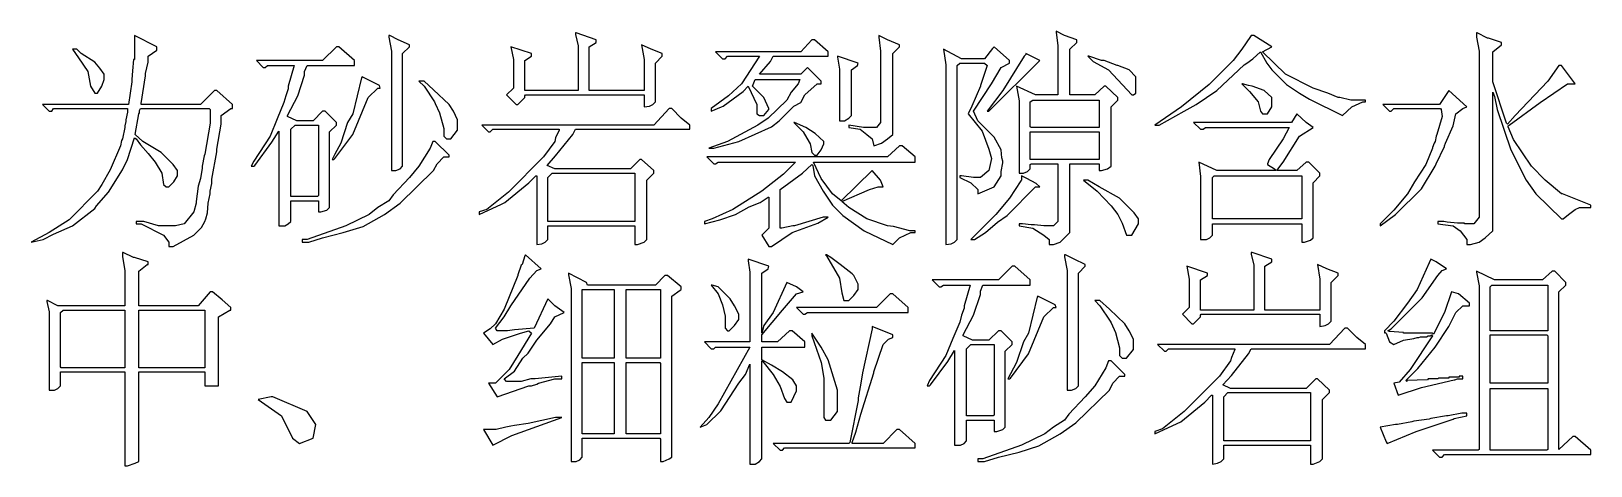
# Model space of a CAD drawing. Extents: x 94 to 452, y -72 to 1042.
# Drawn here: x 400.56 to 425.46, y 486.03 to 492.97 of the extents above; entities that cross this region are included whole.
import ezdxf

# ---------------------------------------------------------------- set-up
doc = ezdxf.new("R2010")
doc.units = 0
doc.header["$MEASUREMENT"] = 0
doc.layers.add('TREE_LAYER', color=7, linetype='Continuous')

msp = doc.modelspace()

# ---------------------------------------------------------------- linework, layer by layer
at = {"layer": 'TREE_LAYER', "elevation": 1017}
for points in [[(416.918892, 492.96513), (416.918892, 492.96513), (416.918892, 492.951404), (416.946343, 492.731796), (416.946343, 491.949444), (416.946343, 491.949444), (416.58948, 491.949444), (416.28752, 492.086698), (416.328696, 491.853365), (416.328696, 490.700424), (416.397323, 490.700424), (416.465951, 490.727875), (416.507127, 490.769051), (416.507127, 490.837679), (416.520853, 490.851404), (416.946343, 490.851404), (416.946343, 490.837679), (416.946343, 489.931796), (416.877716, 489.863169), (416.726735, 489.863169), (416.726735, 489.863169), (416.575755, 489.876895), (416.520853, 489.876895), (416.383598, 489.89062), (416.369872, 489.89062), (416.328696, 489.89062), (416.328696, 489.863169), (416.548304, 489.821993), (416.726735, 489.712189), (416.809088, 489.643561), (416.809088, 489.561208), (416.877716, 489.561208), (416.98752, 489.602385), (417.1385, 489.753365), (417.1385, 490.837679), (417.1385, 490.851404), (417.605167, 490.851404), (417.605167, 490.837679), (417.605167, 490.7416), (417.646343, 490.7416), (417.742421, 490.769051), (417.797323, 490.810228), (417.797323, 491.757287), (417.907127, 491.867091), (417.907127, 491.908267), (417.714971, 492.086698), (417.68752, 492.086698), (417.536539, 491.949444), (417.1385, 491.949444), (417.1385, 491.949444), (417.1385, 492.676895), (417.248304, 492.786698), (417.248304, 492.827875), (417.056147, 492.896502), (416.918892, 492.96513), (416.918892, 492.96513)], [(402.206547, 492.896502), (402.206547, 492.896502), (402.206547, 492.512189), (402.192821, 492.512189), (402.179096, 492.333757), (402.16537, 492.196502), (402.16537, 492.155326), (402.110468, 491.798463), (400.737919, 491.798463), (400.847723, 491.688659), (400.8889, 491.688659), (400.916351, 491.729836), (402.096743, 491.729836), (402.096743, 491.71611), (402.096743, 491.71611), (402.096743, 491.674934), (402.069292, 491.551404), (402.069292, 491.523953), (402.055566, 491.455326), (402.055566, 491.427875), (402.01439, 491.249444), (402.000664, 491.221993), (401.986939, 491.13964), (401.822233, 490.755326), (401.684978, 490.521993), (401.616351, 490.412189), (401.163409, 489.959247), (400.847723, 489.753365), (400.559488, 489.602385), (400.751645, 489.643561), (400.916351, 489.725914), (401.218311, 489.863169), (401.575174, 490.137679), (401.602625, 490.178855), (401.794782, 490.398463), (402.01439, 490.755326), (402.096743, 490.920032), (402.206547, 491.263169), (402.233998, 491.249444), (402.302625, 491.153365), (402.426155, 491.01611), (402.535959, 490.878855), (402.645762, 490.700424), (402.673213, 490.521993), (402.71439, 490.480816), (402.755566, 490.480816), (402.837919, 490.563169), (402.892821, 490.659247), (402.892821, 490.7416), (402.824194, 490.837679), (402.632037, 491.029836), (402.343802, 491.208267), (402.220272, 491.318071), (402.275174, 491.647483), (402.2889, 491.661208), (402.2889, 491.702385), (402.302625, 491.729836), (403.400664, 491.729836), (403.41439, 491.71611), (403.41439, 491.496502), (403.332037, 491.002385), (403.318311, 490.974934), (403.29086, 490.810228), (403.29086, 490.782777), (403.263409, 490.618071), (403.222233, 490.494542), (403.208508, 490.371012), (403.194782, 490.247483), (403.194782, 490.220032), (403.153606, 490.082777), (403.002625, 489.89062), (402.86537, 489.863169), (402.837919, 489.863169), (402.59086, 489.863169), (402.357527, 489.931796), (402.233998, 489.931796), (402.233998, 489.89062), (402.316351, 489.89062), (402.673213, 489.712189), (402.755566, 489.602385), (402.755566, 489.533757), (402.824194, 489.533757), (403.153606, 489.712189), (403.277135, 489.835718), (403.332037, 489.931796), (403.345762, 489.972973), (403.373213, 490.069051), (403.386939, 490.220032), (403.41439, 490.371012), (403.41439, 490.412189), (403.441841, 490.535718), (403.441841, 490.604346), (403.524194, 491.043561), (403.524194, 491.084738), (403.592821, 491.482777), (403.592821, 491.620032), (403.743802, 491.729836), (403.771253, 491.729836), (403.771253, 491.798463), (403.524194, 492.018071), (403.483017, 492.018071), (403.263409, 491.798463), (402.316351, 491.798463), (402.316351, 491.812189), (402.384978, 492.251404), (402.384978, 492.292581), (402.426155, 492.471012), (402.426155, 492.567091), (402.563409, 492.663169), (402.563409, 492.676895), (402.563409, 492.718071), (402.206547, 492.896502), (402.206547, 492.896502)], [(405.472868, 492.718071), (405.431692, 492.718071), (405.212084, 492.498463), (404.155221, 492.498463), (404.265025, 492.388659), (404.292476, 492.388659), (404.333653, 492.41611), (404.759143, 492.41611), (404.759143, 492.41611), (404.663064, 492.086698), (404.663064, 492.045522), (404.621888, 491.935718), (404.594437, 491.825914), (404.484633, 491.56513), (404.374829, 491.29062), (404.114045, 490.892581), (404.072868, 490.810228), (404.072868, 490.810228), (404.114045, 490.810228), (404.12777, 490.823953), (404.40228, 491.194542), (404.512084, 491.372973), (404.512084, 491.372973), (404.512084, 489.863169), (404.608162, 489.863169), (404.663064, 489.89062), (404.704241, 489.931796), (404.704241, 490.261208), (404.704241, 490.261208), (405.129731, 490.261208), (405.143457, 490.261208), (405.143457, 490.082777), (405.184633, 490.082777), (405.280712, 490.110228), (405.321888, 490.151404), (405.321888, 491.359247), (405.431692, 491.469051), (405.431692, 491.510228), (405.253261, 491.688659), (405.212084, 491.688659), (405.061104, 491.537679), (404.800319, 491.537679), (404.649339, 491.606306), (404.649339, 491.620032), (404.814045, 491.935718), (404.923849, 492.26513), (404.923849, 492.320032), (404.965025, 492.41611), (405.719927, 492.41611), (405.719927, 492.498463), (405.472868, 492.718071), (405.472868, 492.718071)], [(406.282672, 492.896502), (406.268947, 492.896502), (406.268947, 492.869051), (406.310123, 492.649444), (406.310123, 490.7416), (406.378751, 490.7416), (406.447378, 490.769051), (406.488555, 490.810228), (406.488555, 492.608267), (406.598359, 492.718071), (406.598359, 492.745522), (406.419927, 492.827875), (406.282672, 492.896502), (406.282672, 492.896502)], [(409.260759, 492.937679), (409.247033, 492.937679), (409.247033, 492.910228), (409.28821, 492.731796), (409.28821, 492.018071), (409.274484, 492.018071), (408.450955, 492.018071), (408.437229, 492.018071), (408.437229, 492.498463), (408.547033, 492.567091), (408.547033, 492.567091), (408.547033, 492.608267), (408.217621, 492.718071), (408.258798, 492.512189), (408.258798, 492.059247), (408.148994, 491.949444), (408.299974, 491.798463), (408.327425, 491.798463), (408.437229, 491.908267), (408.437229, 491.935718), (408.450955, 491.949444), (410.345072, 491.949444), (410.345072, 491.935718), (410.345072, 491.757287), (410.427425, 491.771012), (410.482327, 491.798463), (410.523504, 491.83964), (410.523504, 492.457287), (410.633308, 492.567091), (410.633308, 492.608267), (410.454876, 492.676895), (410.303896, 492.745522), (410.345072, 492.512189), (410.345072, 492.018071), (410.345072, 492.018071), (409.466641, 492.018071), (409.466641, 492.018071), (409.466641, 492.718071), (409.576445, 492.786698), (409.576445, 492.786698), (409.576445, 492.827875), (409.260759, 492.937679), (409.260759, 492.937679)], [(413.062374, 492.827875), (413.021198, 492.827875), (412.842767, 492.635718), (411.483943, 492.635718), (411.593747, 492.525914), (411.634923, 492.525914), (411.6761, 492.567091), (412.170218, 492.567091), (412.183943, 492.567091), (411.895708, 492.127875), (411.689825, 491.935718), (411.415316, 491.729836), (411.415316, 491.688659), (411.580021, 491.757287), (411.607472, 491.771012), (411.923159, 492.004346), (412.005512, 492.086698), (412.142767, 491.798463), (412.142767, 491.647483), (412.183943, 491.620032), (412.25257, 491.620032), (412.334923, 491.71611), (412.334923, 491.729836), (412.25257, 491.908267), (412.074139, 492.086698), (412.115316, 492.196502), (412.115316, 492.196502), (412.815316, 492.196502), (412.829041, 492.196502), (412.80159, 492.127875), (412.691786, 491.99062), (412.623159, 491.867091), (412.321198, 491.578855), (412.156492, 491.469051), (411.6761, 491.208267), (411.374139, 491.098463), (411.456492, 491.098463), (411.854531, 491.208267), (412.3761, 491.4416), (412.499629, 491.537679), (412.732963, 491.771012), (412.842767, 491.825914), (412.911394, 491.949444), (413.103551, 492.127875), (413.172178, 492.127875), (413.172178, 492.169051), (412.95257, 492.388659), (412.842767, 492.278855), (412.183943, 492.278855), (412.183943, 492.278855), (412.362374, 492.484738), (412.403551, 492.567091), (413.281982, 492.567091), (413.281982, 492.635718), (413.062374, 492.827875), (413.062374, 492.827875)], [(414.091786, 492.896502), (414.091786, 492.896502), (414.091786, 492.869051), (414.119237, 492.649444), (414.119237, 491.510228), (414.05061, 491.427875), (413.844727, 491.427875), (413.611394, 491.469051), (413.611394, 491.427875), (413.789825, 491.400424), (413.899629, 491.318071), (413.981982, 491.249444), (414.009433, 491.13964), (414.132963, 491.180816), (414.229041, 491.249444), (414.311394, 491.318071), (414.311394, 492.608267), (414.421198, 492.718071), (414.421198, 492.745522), (414.229041, 492.827875), (414.091786, 492.896502), (414.091786, 492.896502)], [(415.930657, 492.718071), (415.903206, 492.69062), (415.779676, 492.525914), (415.409088, 492.525914), (415.120853, 492.676895), (415.162029, 492.429836), (415.162029, 489.561208), (415.244382, 489.574934), (415.299284, 489.602385), (415.340461, 489.643561), (415.340461, 492.41611), (415.381637, 492.457287), (415.779676, 492.457287), (415.820853, 492.41611), (415.711049, 492.100424), (415.711049, 492.086698), (415.573794, 491.771012), (415.518892, 491.647483), (415.7385, 491.372973), (415.848304, 491.084738), (415.88948, 490.933757), (415.848304, 490.7416), (415.711049, 490.631796), (415.669872, 490.631796), (415.669872, 490.631796), (415.601245, 490.631796), (415.409088, 490.659247), (415.381637, 490.659247), (415.381637, 490.631796), (415.560069, 490.549444), (415.669872, 490.43964), (415.669872, 490.371012), (415.669872, 490.371012), (415.930657, 490.480816), (416.040461, 490.659247), (416.040461, 490.727875), (416.067912, 490.86513), (416.067912, 490.892581), (416.054186, 490.947483), (416.040461, 491.071012), (415.930657, 491.276895), (415.669872, 491.537679), (415.601245, 491.688659), (415.88948, 492.127875), (416.040461, 492.388659), (416.177716, 492.457287), (416.177716, 492.498463), (415.930657, 492.718071), (415.930657, 492.718071)], [(420.07541, 492.896502), (420.034233, 492.896502), (420.020508, 492.882777), (419.883253, 492.676895), (419.745998, 492.498463), (419.361684, 492.114149), (418.922469, 491.757287), (418.496978, 491.469051), (418.565606, 491.469051), (418.963645, 491.688659), (419.155802, 491.798463), (419.485214, 492.018071), (419.924429, 492.429836), (419.965606, 492.457287), (420.061684, 492.525914), (420.185214, 492.635718), (420.281292, 492.457287), (420.363645, 492.347483), (420.596978, 492.114149), (420.802861, 491.976895), (420.967567, 491.880816), (421.489135, 491.620032), (421.640116, 491.757287), (421.818547, 491.83964), (421.859723, 491.83964), (421.859723, 491.867091), (421.62639, 491.867091), (421.447959, 491.908267), (421.420508, 491.908267), (421.255802, 491.976895), (421.022469, 492.059247), (420.583253, 492.278855), (420.212665, 492.635718), (420.363645, 492.718071), (420.07541, 492.896502), (420.07541, 492.896502)], [(423.643692, 492.937679), (423.629967, 492.937679), (423.629967, 492.869051), (423.671143, 492.649444), (423.671143, 490.000424), (423.58879, 489.89062), (423.43781, 489.89062), (423.43781, 489.904346), (423.328006, 489.904346), (423.328006, 489.904346), (423.1633, 489.918071), (423.108398, 489.931796), (423.01232, 489.931796), (423.01232, 489.89062), (423.259378, 489.863169), (423.369182, 489.780816), (423.478986, 489.643561), (423.478986, 489.643561), (423.478986, 489.561208), (423.533888, 489.561208), (423.671143, 489.602385), (423.767222, 489.671012), (423.890751, 489.780816), (423.890751, 491.99062), (423.890751, 491.99062), (423.918202, 491.921993), (423.959378, 491.71611), (424.178986, 491.071012), (424.426045, 490.59062), (424.577026, 490.371012), (424.98879, 489.972973), (425.016241, 489.972973), (425.098594, 490.0416), (425.208398, 490.123953), (425.277026, 490.151404), (425.455457, 490.151404), (425.455457, 490.192581), (425.455457, 490.192581), (425.002516, 490.371012), (424.98879, 490.371012), (424.728006, 490.59062), (424.508398, 490.810228), (424.220163, 491.235718), (424.13781, 491.4416), (424.13781, 491.455326), (424.151535, 491.469051), (424.645653, 491.825914), (425.084869, 492.127875), (425.098594, 492.127875), (425.208398, 492.127875), (425.194673, 492.1416), (424.98879, 492.41611), (424.98879, 492.41611), (424.947614, 492.41611), (424.769182, 492.169051), (424.247614, 491.620032), (424.124084, 491.482777), (424.110359, 491.496502), (423.890751, 492.155326), (423.890751, 492.635718), (424.028006, 492.745522), (424.028006, 492.745522), (424.028006, 492.786698), (423.822124, 492.855326), (423.808398, 492.855326), (423.643692, 492.937679), (423.643692, 492.937679)], [(401.286939, 492.676895), (401.218311, 492.676895), (401.31439, 492.53964), (401.46537, 492.320032), (401.506547, 492.086698), (401.575174, 491.976895), (401.616351, 491.976895), (401.684978, 492.086698), (401.726155, 492.196502), (401.726155, 492.278855), (401.657527, 492.374934), (401.575174, 492.471012), (401.355566, 492.608267), (401.286939, 492.676895), (401.286939, 492.676895)], [(413.432963, 492.567091), (413.432963, 492.567091), (413.432963, 492.553365), (413.460414, 492.361208), (413.460414, 491.537679), (413.542767, 491.537679), (413.611394, 491.578855), (413.65257, 491.620032), (413.65257, 492.347483), (413.748649, 492.41611), (413.762374, 492.457287), (413.432963, 492.567091), (413.432963, 492.567091)], [(416.4385, 492.608267), (416.4385, 492.594542), (416.411049, 492.567091), (416.067912, 492.018071), (415.820853, 491.688659), (415.848304, 491.688659), (416.658108, 492.498463), (416.4385, 492.608267), (416.4385, 492.608267)], [(417.440461, 492.567091), (417.426735, 492.567091), (417.509088, 492.484738), (417.756147, 492.347483), (418.126735, 491.949444), (418.154186, 491.949444), (418.195363, 491.976895), (418.195363, 492.237679), (418.085559, 492.347483), (417.907127, 492.41611), (417.893402, 492.41611), (417.68752, 492.498463), (417.646343, 492.498463), (417.440461, 492.567091), (417.440461, 492.567091)], [(405.843457, 492.237679), (405.829731, 492.223953), (405.692476, 491.647483), (405.610123, 491.510228), (405.500319, 491.180816), (405.404241, 491.002385), (405.363064, 490.920032), (405.390515, 490.920032), (405.404241, 490.933757), (405.692476, 491.318071), (405.939535, 491.908267), (406.090515, 492.059247), (406.131692, 492.059247), (406.117966, 492.100424), (405.843457, 492.237679), (405.843457, 492.237679)], [(406.831692, 492.169051), (406.749339, 492.169051), (406.831692, 492.086698), (406.996398, 491.83964), (407.010123, 491.812189), (407.078751, 491.661208), (407.147378, 491.414149), (407.147378, 491.29062), (407.188555, 491.249444), (407.257182, 491.249444), (407.366986, 491.386698), (407.366986, 491.551404), (407.298359, 491.688659), (407.229731, 491.798463), (406.982672, 492.031796), (406.831692, 492.169051), (406.831692, 492.169051)], [(419.896978, 492.127875), (419.883253, 492.127875), (420.006782, 492.004346), (420.144037, 491.83964), (420.185214, 491.688659), (420.212665, 491.647483), (420.295018, 491.647483), (420.363645, 491.757287), (420.363645, 491.908267), (420.240116, 492.018071), (420.047959, 492.086698), (419.993057, 492.100424), (419.896978, 492.127875), (419.896978, 492.127875)], [(423.190751, 492.018071), (423.177026, 492.004346), (423.039771, 491.798463), (422.133888, 491.798463), (422.243692, 491.688659), (422.271143, 491.688659), (422.31232, 491.729836), (423.053496, 491.729836), (423.067222, 491.71611), (423.080947, 491.606306), (422.998594, 491.318071), (422.984869, 491.29062), (422.971143, 491.208267), (422.957418, 491.180816), (422.929967, 491.112189), (422.929967, 491.098463), (422.820163, 490.837679), (422.641731, 490.563169), (422.531927, 490.371012), (422.31232, 490.110228), (422.092712, 489.89062), (422.092712, 489.863169), (422.339771, 490.0416), (422.751535, 490.453365), (422.971143, 490.810228), (422.984869, 490.851404), (423.122124, 491.125914), (423.122124, 491.13964), (423.135849, 491.180816), (423.259378, 491.455326), (423.300555, 491.647483), (423.410359, 491.729836), (423.478986, 491.757287), (423.190751, 492.018071), (423.190751, 492.018071)], [(410.784288, 491.729836), (410.743112, 491.729836), (410.496053, 491.469051), (407.750955, 491.469051), (407.860759, 491.359247), (407.88821, 491.359247), (407.929386, 491.400424), (408.986249, 491.400424), (408.986249, 491.386698), (408.931347, 491.263169), (408.917621, 491.208267), (408.73919, 490.961208), (408.176445, 490.398463), (407.833308, 490.123953), (407.709778, 490.082777), (407.709778, 490.0416), (408.066641, 490.206306), (408.121543, 490.233757), (408.505857, 490.549444), (408.615661, 490.659247), (408.629386, 490.659247), (408.629386, 489.561208), (408.711739, 489.574934), (408.766641, 489.602385), (408.807817, 489.643561), (408.807817, 489.849444), (408.807817, 489.863169), (410.194092, 489.863169), (410.194092, 489.849444), (410.194092, 489.561208), (410.235268, 489.561208), (410.345072, 489.602385), (410.386249, 489.643561), (410.386249, 490.59062), (410.496053, 490.700424), (410.496053, 490.7416), (410.303896, 490.920032), (410.276445, 490.920032), (410.125465, 490.769051), (408.917621, 490.769051), (408.794092, 490.823953), (408.931347, 490.974934), (409.205857, 491.318071), (409.247033, 491.400424), (411.072523, 491.400424), (411.072523, 491.469051), (410.935268, 491.578855), (410.784288, 491.729836), (410.784288, 491.729836)], [(416.548304, 491.867091), (416.548304, 491.867091), (417.605167, 491.867091), (417.605167, 491.867091), (417.605167, 491.4416), (417.605167, 491.427875), (416.520853, 491.427875), (416.507127, 491.4416), (416.507127, 491.83964), (416.548304, 491.867091), (416.548304, 491.867091)], [(404.772868, 491.469051), (404.772868, 491.469051), (405.129731, 491.469051), (405.143457, 491.469051), (405.143457, 490.343561), (405.129731, 490.329836), (404.704241, 490.329836), (404.704241, 490.343561), (404.704241, 491.400424), (404.772868, 491.469051), (404.772868, 491.469051)], [(412.746688, 491.510228), (412.732963, 491.510228), (412.883943, 491.359247), (412.980021, 491.194542), (412.993747, 491.167091), (413.021198, 491.029836), (413.062374, 490.988659), (413.103551, 490.988659), (413.172178, 491.071012), (413.213355, 491.167091), (413.213355, 491.208267), (413.0761, 491.331796), (412.925119, 491.427875), (412.746688, 491.510228), (412.746688, 491.510228)], [(420.761684, 491.647483), (420.679331, 491.510228), (419.114625, 491.510228), (419.224429, 491.400424), (419.265606, 491.400424), (419.306782, 491.427875), (420.638155, 491.427875), (420.638155, 491.427875), (420.542076, 491.249444), (420.322469, 490.920032), (420.295018, 490.851404), (420.295018, 490.837679), (420.404822, 490.769051), (420.432273, 490.7416), (420.432273, 490.7416), (419.485214, 490.7416), (419.196978, 490.878855), (419.224429, 490.645522), (419.224429, 489.643561), (419.320508, 489.643561), (419.37541, 489.671012), (419.416586, 489.712189), (419.416586, 489.89062), (419.416586, 489.89062), (420.830312, 489.89062), (420.844037, 489.89062), (420.844037, 489.602385), (420.885214, 489.602385), (420.981292, 489.629836), (421.022469, 489.671012), (421.022469, 490.549444), (421.132273, 490.659247), (421.132273, 490.700424), (420.953841, 490.878855), (420.912665, 490.878855), (420.761684, 490.7416), (420.445998, 490.7416), (420.445998, 490.7416), (420.542076, 490.878855), (420.802861, 491.29062), (421.022469, 491.427875), (420.912665, 491.510228), (420.761684, 491.647483), (420.761684, 491.647483)], [(407.010123, 491.208267), (406.968947, 491.208267), (406.92777, 491.098463), (406.749339, 490.810228), (406.598359, 490.631796), (406.337574, 490.357287), (406.268947, 490.261208), (406.090515, 490.151404), (405.953261, 490.0416), (405.582672, 489.863169), (404.965025, 489.643561), (404.882672, 489.643561), (404.882672, 489.602385), (404.992476, 489.602385), (405.212084, 489.671012), (405.541496, 489.753365), (405.857182, 489.849444), (406.200319, 490.0416), (406.447378, 490.220032), (406.982672, 490.7416), (407.037574, 490.851404), (407.147378, 490.961208), (407.229731, 490.961208), (407.229731, 490.988659), (407.010123, 491.208267), (407.010123, 491.208267)], [(416.507127, 491.359247), (416.520853, 491.359247), (417.605167, 491.359247), (417.605167, 491.359247), (417.605167, 490.920032), (417.605167, 490.920032), (416.520853, 490.920032), (416.507127, 490.920032), (416.507127, 491.359247), (416.507127, 491.359247)], [(414.462374, 491.13964), (414.421198, 491.13964), (414.229041, 490.961208), (411.346688, 490.961208), (411.456492, 490.851404), (411.483943, 490.851404), (411.525119, 490.878855), (412.760414, 490.878855), (412.760414, 490.878855), (412.568257, 490.686698), (412.225119, 490.412189), (411.758453, 490.123953), (411.429041, 489.972973), (411.305512, 489.931796), (411.305512, 489.89062), (411.55257, 489.959247), (411.799629, 490.0416), (412.019237, 490.16513), (412.197668, 490.233757), (412.321198, 490.31611), (412.334923, 490.31611), (412.334923, 489.821993), (412.225119, 489.712189), (412.334923, 489.533757), (412.3761, 489.533757), (412.705512, 489.753365), (413.117276, 489.904346), (413.281982, 490.000424), (413.199629, 490.000424), (412.746688, 489.863169), (412.719237, 489.863169), (412.540806, 489.821993), (412.513355, 489.821993), (412.513355, 490.43964), (412.870218, 490.700424), (413.021198, 490.837679), (413.034923, 490.823953), (413.062374, 490.659247), (413.199629, 490.412189), (413.35061, 490.192581), (413.515316, 490.027875), (413.858453, 489.780816), (414.311394, 489.561208), (414.421198, 489.671012), (414.599629, 489.753365), (414.668257, 489.753365), (414.668257, 489.780816), (414.585904, 489.780816), (414.325119, 489.849444), (414.229041, 489.863169), (413.899629, 489.972973), (413.611394, 490.151404), (413.50159, 490.247483), (413.940806, 490.43964), (414.078061, 490.480816), (414.160414, 490.480816), (414.119237, 490.59062), (413.981982, 490.7416), (413.487865, 490.261208), (413.35061, 490.371012), (413.172178, 490.618071), (413.048649, 490.878855), (413.048649, 490.878855), (414.668257, 490.878855), (414.668257, 490.961208), (414.462374, 491.13964), (414.462374, 491.13964)], [(408.876445, 490.700424), (408.876445, 490.700424), (410.194092, 490.700424), (410.194092, 490.700424), (410.194092, 489.931796), (410.194092, 489.931796), (408.807817, 489.931796), (408.807817, 489.931796), (408.807817, 490.631796), (408.876445, 490.700424), (408.876445, 490.700424)], [(416.369872, 490.659247), (416.369872, 490.659247), (416.369872, 490.59062), (416.356147, 490.576895), (416.177716, 490.302385), (415.958108, 490.0416), (415.560069, 489.643561), (415.601245, 489.643561), (415.614971, 489.643561), (415.793402, 489.753365), (415.985559, 489.918071), (416.136539, 490.027875), (416.58948, 490.480816), (416.658108, 490.480816), (416.603206, 490.535718), (416.452225, 490.618071), (416.369872, 490.659247), (416.369872, 490.659247)], [(417.426735, 490.59062), (417.358108, 490.59062), (417.577716, 490.412189), (417.797323, 490.178855), (417.907127, 490.0416), (417.975755, 489.904346), (418.044382, 489.712189), (418.126735, 489.712189), (418.236539, 489.89062), (418.236539, 489.972973), (418.167912, 490.069051), (417.934578, 490.302385), (417.605167, 490.480816), (417.426735, 490.59062), (417.426735, 490.59062)], [(419.444037, 490.659247), (419.444037, 490.659247), (420.830312, 490.659247), (420.844037, 490.659247), (420.844037, 489.972973), (420.830312, 489.972973), (419.416586, 489.972973), (419.416586, 489.972973), (419.416586, 490.631796), (419.444037, 490.659247), (419.444037, 490.659247)], [(402.028115, 489.437679), (402.01439, 489.437679), (402.01439, 489.369051), (402.055566, 489.149444), (402.055566, 488.600424), (402.055566, 488.586698), (400.984978, 488.586698), (400.820272, 488.669051), (400.806547, 488.669051), (400.806547, 488.655326), (400.847723, 488.49062), (400.847723, 487.2416), (400.930076, 487.2416), (400.984978, 487.269051), (401.026155, 487.310228), (401.026155, 487.529836), (401.03988, 487.529836), (402.055566, 487.529836), (402.055566, 487.529836), (402.055566, 486.033757), (402.096743, 486.033757), (402.220272, 486.074934), (402.275174, 486.102385), (402.275174, 487.529836), (402.275174, 487.529836), (403.332037, 487.529836), (403.332037, 487.529836), (403.332037, 487.310228), (403.551645, 487.310228), (403.551645, 488.408267), (403.730076, 488.518071), (403.743802, 488.518071), (403.743802, 488.559247), (403.606547, 488.682777), (403.455566, 488.806306), (403.41439, 488.806306), (403.222233, 488.586698), (402.275174, 488.586698), (402.275174, 488.600424), (402.275174, 489.135718), (402.412429, 489.245522), (402.426155, 489.245522), (402.426155, 489.286698), (402.206547, 489.355326), (402.192821, 489.355326), (402.028115, 489.437679), (402.028115, 489.437679)], [(408.450955, 489.396502), (408.437229, 489.382777), (408.396053, 489.245522), (408.382327, 489.231796), (408.327425, 489.080816), (408.327425, 489.067091), (408.107817, 488.531796), (407.970563, 488.298463), (407.88821, 488.21611), (407.778406, 488.147483), (407.929386, 487.969051), (408.080366, 488.051404), (408.368602, 488.147483), (408.505857, 488.188659), (408.547033, 488.147483), (408.327425, 487.79062), (408.19017, 487.571012), (407.970563, 487.351404), (407.860759, 487.351404), (407.998014, 487.131796), (408.505857, 487.310228), (408.547033, 487.310228), (408.629386, 487.337679), (408.656837, 487.351404), (408.917621, 487.420032), (409.027425, 487.420032), (409.027425, 487.461208), (408.711739, 487.433757), (408.711739, 487.433757), (408.601935, 487.420032), (408.601935, 487.420032), (408.533308, 487.420032), (408.382327, 487.378855), (408.148994, 487.378855), (408.107817, 487.420032), (408.272523, 487.543561), (408.409778, 487.749444), (408.492131, 487.831796), (408.629386, 488.037679), (408.848994, 488.298463), (408.917621, 488.408267), (409.068602, 488.476895), (408.917621, 488.586698), (408.807817, 488.696502), (408.58821, 488.229836), (408.272523, 488.202385), (408.272523, 488.202385), (408.162719, 488.188659), (408.162719, 488.188659), (407.998014, 488.188659), (407.970563, 488.229836), (408.107817, 488.408267), (408.217621, 488.586698), (408.519582, 489.025914), (408.629386, 489.149444), (408.698014, 489.176895), (408.450955, 489.396502), (408.450955, 489.396502)], [(412.005512, 489.327875), (412.005512, 489.327875), (412.005512, 489.300424), (412.032963, 489.121993), (412.032963, 488.010228), (412.032963, 488.010228), (411.305512, 488.010228), (411.415316, 487.900424), (411.456492, 487.900424), (411.483943, 487.927875), (412.032963, 487.927875), (412.032963, 487.927875), (411.525119, 487.021993), (411.374139, 486.802385), (411.236884, 486.651404), (411.346688, 486.692581), (411.566296, 486.912189), (411.854531, 487.351404), (411.964335, 487.488659), (412.032963, 487.653365), (412.032963, 487.653365), (412.032963, 486.061208), (412.115316, 486.061208), (412.183943, 486.102385), (412.225119, 486.143561), (412.225119, 487.708267), (412.225119, 487.708267), (412.238845, 487.694542), (412.403551, 487.488659), (412.513355, 487.296502), (412.581982, 487.104346), (412.623159, 487.049444), (412.691786, 487.049444), (412.774139, 487.227875), (412.774139, 487.310228), (412.732963, 487.378855), (412.719237, 487.406306), (412.554531, 487.529836), (412.3761, 487.63964), (412.225119, 487.721993), (412.225119, 487.927875), (412.225119, 487.927875), (412.911394, 487.927875), (412.911394, 488.010228), (412.705512, 488.188659), (412.664335, 488.188659), (412.472178, 488.010228), (412.225119, 488.010228), (412.225119, 488.010228), (412.225119, 488.120032), (412.554531, 488.518071), (412.774139, 488.778855), (412.883943, 488.806306), (412.774139, 488.888659), (412.623159, 488.957287), (412.403551, 488.476895), (412.25257, 488.271012), (412.225119, 488.147483), (412.225119, 488.147483), (412.225119, 489.108267), (412.321198, 489.176895), (412.334923, 489.218071), (412.005512, 489.327875), (412.005512, 489.327875)], [(413.254531, 489.396502), (413.240806, 489.396502), (413.254531, 489.382777), (413.460414, 489.025914), (413.50159, 488.792581), (413.529041, 488.669051), (413.542767, 488.669051), (413.611394, 488.669051), (413.693747, 488.751404), (413.762374, 488.847483), (413.762374, 488.929836), (413.693747, 489.067091), (413.666296, 489.094542), (413.474139, 489.245522), (413.323159, 489.355326), (413.254531, 489.396502), (413.254531, 489.396502)], [(416.260069, 489.218071), (416.218892, 489.218071), (415.999284, 488.998463), (414.942421, 488.998463), (415.052225, 488.888659), (415.079676, 488.888659), (415.120853, 488.91611), (415.546343, 488.91611), (415.546343, 488.91611), (415.450265, 488.586698), (415.450265, 488.545522), (415.409088, 488.435718), (415.381637, 488.325914), (415.271833, 488.06513), (415.162029, 487.79062), (414.901245, 487.392581), (414.860069, 487.310228), (414.860069, 487.310228), (414.901245, 487.310228), (414.914971, 487.323953), (415.18948, 487.694542), (415.299284, 487.872973), (415.299284, 487.872973), (415.299284, 486.363169), (415.395363, 486.363169), (415.450265, 486.39062), (415.491441, 486.431796), (415.491441, 486.761208), (415.491441, 486.761208), (415.916931, 486.761208), (415.930657, 486.761208), (415.930657, 486.582777), (415.971833, 486.582777), (416.067912, 486.610228), (416.109088, 486.651404), (416.109088, 487.859247), (416.218892, 487.969051), (416.218892, 488.010228), (416.040461, 488.188659), (415.999284, 488.188659), (415.848304, 488.037679), (415.58752, 488.037679), (415.436539, 488.106306), (415.436539, 488.120032), (415.601245, 488.435718), (415.711049, 488.76513), (415.711049, 488.820032), (415.752225, 488.91611), (416.507127, 488.91611), (416.507127, 488.998463), (416.260069, 489.218071), (416.260069, 489.218071)], [(417.069872, 489.396502), (417.056147, 489.396502), (417.056147, 489.369051), (417.097323, 489.149444), (417.097323, 487.2416), (417.165951, 487.2416), (417.234578, 487.269051), (417.275755, 487.310228), (417.275755, 489.108267), (417.385559, 489.218071), (417.385559, 489.245522), (417.207127, 489.327875), (417.069872, 489.396502), (417.069872, 489.396502)], [(420.047959, 489.437679), (420.034233, 489.437679), (420.034233, 489.410228), (420.07541, 489.231796), (420.07541, 488.518071), (420.061684, 488.518071), (419.238155, 488.518071), (419.224429, 488.518071), (419.224429, 488.998463), (419.334233, 489.067091), (419.334233, 489.067091), (419.334233, 489.108267), (419.004822, 489.218071), (419.045998, 489.012189), (419.045998, 488.559247), (418.936194, 488.449444), (419.087174, 488.298463), (419.114625, 488.298463), (419.224429, 488.408267), (419.224429, 488.435718), (419.238155, 488.449444), (421.132273, 488.449444), (421.132273, 488.435718), (421.132273, 488.257287), (421.214625, 488.271012), (421.269527, 488.298463), (421.310704, 488.33964), (421.310704, 488.957287), (421.420508, 489.067091), (421.420508, 489.108267), (421.242076, 489.176895), (421.091096, 489.245522), (421.132273, 489.012189), (421.132273, 488.518071), (421.132273, 488.518071), (420.253841, 488.518071), (420.253841, 488.518071), (420.253841, 489.218071), (420.363645, 489.286698), (420.363645, 489.286698), (420.363645, 489.327875), (420.047959, 489.437679), (420.047959, 489.437679)], [(422.902516, 489.327875), (422.902516, 489.327875), (422.875065, 489.272973), (422.682908, 488.847483), (422.531927, 488.627875), (422.31232, 488.33964), (422.161339, 488.188659), (422.161339, 488.147483), (422.175065, 488.161208), (422.18879, 488.147483), (422.243692, 488.010228), (422.31232, 487.969051), (422.4633, 488.037679), (422.628006, 488.06513), (422.682908, 488.078855), (422.710359, 488.078855), (422.73781, 488.092581), (422.765261, 488.092581), (422.806437, 488.092581), (422.833888, 488.092581), (422.861339, 488.106306), (422.88879, 488.106306), (422.916241, 488.120032), (422.929967, 488.106306), (422.573104, 487.571012), (422.394673, 487.36513), (422.31232, 487.351404), (422.380947, 487.159247), (422.751535, 487.282777), (423.273104, 487.406306), (423.286829, 487.406306), (423.328006, 487.420032), (423.410359, 487.420032), (423.410359, 487.461208), (423.355457, 487.461208), (423.355457, 487.447483), (423.245653, 487.447483), (423.245653, 487.447483), (423.190751, 487.447483), (423.190751, 487.433757), (423.080947, 487.433757), (423.080947, 487.433757), (423.026045, 487.433757), (423.01232, 487.420032), (422.971143, 487.420032), (422.957418, 487.420032), (422.861339, 487.420032), (422.847614, 487.406306), (422.518202, 487.392581), (422.518202, 487.378855), (422.504476, 487.392581), (422.696633, 487.584738), (422.971143, 487.927875), (423.190751, 488.257287), (423.300555, 488.476895), (423.410359, 488.586698), (423.520163, 488.586698), (423.520163, 488.627875), (423.341731, 488.778855), (423.231927, 488.806306), (423.122124, 488.476895), (422.943692, 488.133757), (422.929967, 488.147483), (422.4633, 488.147483), (422.4633, 488.161208), (422.243692, 488.174934), (422.216241, 488.188659), (422.271143, 488.21611), (422.765261, 488.710228), (423.01232, 489.067091), (423.080947, 489.149444), (423.149575, 489.176895), (422.984869, 489.286698), (422.902516, 489.327875), (422.902516, 489.327875)], [(409.137229, 489.108267), (409.137229, 489.108267), (409.137229, 489.080816), (409.178406, 488.861208), (409.178406, 486.102385), (409.260759, 486.102385), (409.315661, 486.129836), (409.356837, 486.171012), (409.356837, 486.459247), (409.356837, 486.472973), (410.592131, 486.472973), (410.605857, 486.459247), (410.605857, 486.102385), (410.647033, 486.102385), (410.743112, 486.143561), (410.784288, 486.171012), (410.784288, 488.737679), (410.921543, 488.833757), (410.935268, 488.847483), (410.935268, 488.888659), (410.715661, 489.067091), (410.674484, 489.067091), (410.523504, 488.91611), (409.43919, 488.91611), (409.425465, 488.957287), (409.137229, 489.108267), (409.137229, 489.108267)], [(423.629967, 489.135718), (423.629967, 489.135718), (423.629967, 489.121993), (423.671143, 488.902385), (423.671143, 486.294542), (423.657418, 486.280816), (422.929967, 486.280816), (423.039771, 486.171012), (423.080947, 486.171012), (423.122124, 486.212189), (425.455457, 486.212189), (425.455457, 486.280816), (425.208398, 486.500424), (425.167222, 486.500424), (424.947614, 486.294542), (424.947614, 486.294542), (424.947614, 488.806306), (425.057418, 488.91611), (425.057418, 488.957287), (424.878986, 489.135718), (424.83781, 489.135718), (424.686829, 488.998463), (423.918202, 488.998463), (423.629967, 489.135718), (423.629967, 489.135718)], [(409.356837, 488.847483), (409.356837, 488.847483), (409.86468, 488.847483), (409.86468, 488.847483), (409.86468, 487.749444), (409.86468, 487.749444), (409.356837, 487.749444), (409.356837, 487.749444), (409.356837, 488.847483), (409.356837, 488.847483)], [(410.056837, 488.847483), (410.056837, 488.847483), (410.592131, 488.847483), (410.605857, 488.847483), (410.605857, 487.749444), (410.592131, 487.749444), (410.056837, 487.749444), (410.056837, 487.749444), (410.056837, 488.847483), (410.056837, 488.847483)], [(411.429041, 488.91611), (411.415316, 488.91611), (411.525119, 488.778855), (411.593747, 488.600424), (411.634923, 488.421993), (411.634923, 488.229836), (411.6761, 488.188659), (411.703551, 488.188659), (411.785904, 488.271012), (411.854531, 488.367091), (411.854531, 488.449444), (411.785904, 488.586698), (411.717276, 488.696502), (411.525119, 488.888659), (411.429041, 488.91611), (411.429041, 488.91611)], [(414.311394, 488.778855), (414.270218, 488.778855), (414.05061, 488.559247), (412.774139, 488.559247), (412.883943, 488.449444), (412.911394, 488.449444), (412.95257, 488.476895), (414.558453, 488.476895), (414.558453, 488.559247), (414.311394, 488.778855), (414.311394, 488.778855)], [(416.630657, 488.737679), (416.616931, 488.723953), (416.479676, 488.147483), (416.397323, 488.010228), (416.28752, 487.680816), (416.191441, 487.502385), (416.150265, 487.420032), (416.177716, 487.420032), (416.191441, 487.433757), (416.479676, 487.818071), (416.726735, 488.408267), (416.877716, 488.559247), (416.918892, 488.559247), (416.905167, 488.600424), (416.630657, 488.737679), (416.630657, 488.737679)], [(423.877026, 488.91611), (423.890751, 488.91611), (424.755457, 488.91611), (424.769182, 488.91611), (424.769182, 488.188659), (424.755457, 488.188659), (423.849575, 488.188659), (423.849575, 488.188659), (423.849575, 488.888659), (423.877026, 488.91611), (423.877026, 488.91611)], [(401.067331, 488.518071), (401.067331, 488.518071), (402.055566, 488.518071), (402.055566, 488.518071), (402.055566, 487.612189), (402.055566, 487.598463), (401.03988, 487.598463), (401.026155, 487.612189), (401.026155, 488.476895), (401.067331, 488.518071), (401.067331, 488.518071)], [(402.275174, 488.518071), (402.275174, 488.518071), (403.332037, 488.518071), (403.332037, 488.518071), (403.332037, 487.612189), (403.332037, 487.598463), (402.275174, 487.598463), (402.275174, 487.612189), (402.275174, 488.518071), (402.275174, 488.518071)], [(417.618892, 488.669051), (417.536539, 488.669051), (417.618892, 488.586698), (417.783598, 488.33964), (417.797323, 488.312189), (417.865951, 488.161208), (417.934578, 487.914149), (417.934578, 487.79062), (417.975755, 487.749444), (418.044382, 487.749444), (418.154186, 487.886698), (418.154186, 488.051404), (418.085559, 488.188659), (418.016931, 488.298463), (417.769872, 488.531796), (417.618892, 488.669051), (417.618892, 488.669051)], [(413.981982, 488.257287), (413.981982, 488.257287), (413.981982, 488.21611), (413.831002, 487.51611), (413.803551, 487.351404), (413.762374, 487.118071), (413.762374, 487.076895), (413.625119, 486.404346), (413.611394, 486.39062), (412.403551, 486.39062), (412.513355, 486.280816), (412.554531, 486.280816), (412.581982, 486.321993), (414.668257, 486.321993), (414.668257, 486.39062), (414.421198, 486.610228), (414.380021, 486.610228), (414.160414, 486.39062), (413.666296, 486.39062), (413.666296, 486.404346), (413.721198, 486.569051), (413.803551, 486.857287), (414.009433, 487.51611), (414.009433, 487.529836), (414.160414, 487.969051), (414.242767, 488.051404), (414.311394, 488.078855), (414.311394, 488.120032), (413.981982, 488.257287), (413.981982, 488.257287)], [(421.571488, 488.229836), (421.530312, 488.229836), (421.283253, 487.969051), (418.538155, 487.969051), (418.647959, 487.859247), (418.67541, 487.859247), (418.716586, 487.900424), (419.773449, 487.900424), (419.773449, 487.886698), (419.718547, 487.763169), (419.704822, 487.708267), (419.52639, 487.461208), (418.963645, 486.898463), (418.620508, 486.623953), (418.496978, 486.582777), (418.496978, 486.5416), (418.853841, 486.706306), (418.908743, 486.733757), (419.293057, 487.049444), (419.402861, 487.159247), (419.416586, 487.159247), (419.416586, 486.061208), (419.498939, 486.074934), (419.553841, 486.102385), (419.595018, 486.143561), (419.595018, 486.349444), (419.595018, 486.363169), (420.981292, 486.363169), (420.981292, 486.349444), (420.981292, 486.061208), (421.022469, 486.061208), (421.132273, 486.102385), (421.173449, 486.143561), (421.173449, 487.09062), (421.283253, 487.200424), (421.283253, 487.2416), (421.091096, 487.420032), (421.063645, 487.420032), (420.912665, 487.269051), (419.704822, 487.269051), (419.581292, 487.323953), (419.718547, 487.474934), (419.993057, 487.818071), (420.034233, 487.900424), (421.859723, 487.900424), (421.859723, 487.969051), (421.722469, 488.078855), (421.571488, 488.229836), (421.571488, 488.229836)], [(413.021198, 488.147483), (413.021198, 488.106306), (413.172178, 487.680816), (413.213355, 487.433757), (413.213355, 486.802385), (413.240806, 486.761208), (413.323159, 486.761208), (413.432963, 486.898463), (413.432963, 487.2416), (413.281982, 487.721993), (413.172178, 487.927875), (413.021198, 488.147483), (413.021198, 488.147483)], [(415.560069, 487.969051), (415.560069, 487.969051), (415.916931, 487.969051), (415.930657, 487.969051), (415.930657, 486.843561), (415.916931, 486.829836), (415.491441, 486.829836), (415.491441, 486.843561), (415.491441, 487.900424), (415.560069, 487.969051), (415.560069, 487.969051)], [(423.849575, 488.106306), (423.849575, 488.120032), (424.755457, 488.120032), (424.769182, 488.106306), (424.769182, 487.351404), (424.755457, 487.351404), (423.849575, 487.351404), (423.849575, 487.351404), (423.849575, 488.106306), (423.849575, 488.106306)], [(409.356837, 487.667091), (409.356837, 487.680816), (409.86468, 487.680816), (409.86468, 487.667091), (409.86468, 486.5416), (409.86468, 486.5416), (409.356837, 486.5416), (409.356837, 486.5416), (409.356837, 487.667091), (409.356837, 487.667091)], [(410.056837, 487.667091), (410.056837, 487.680816), (410.592131, 487.680816), (410.605857, 487.667091), (410.605857, 486.5416), (410.592131, 486.5416), (410.056837, 486.5416), (410.056837, 486.5416), (410.056837, 487.667091), (410.056837, 487.667091)], [(417.797323, 487.708267), (417.756147, 487.708267), (417.714971, 487.598463), (417.536539, 487.310228), (417.385559, 487.131796), (417.124774, 486.857287), (417.056147, 486.761208), (416.877716, 486.651404), (416.740461, 486.5416), (416.369872, 486.363169), (415.752225, 486.143561), (415.669872, 486.143561), (415.669872, 486.102385), (415.779676, 486.102385), (415.999284, 486.171012), (416.328696, 486.253365), (416.644382, 486.349444), (416.98752, 486.5416), (417.234578, 486.720032), (417.769872, 487.2416), (417.824774, 487.351404), (417.934578, 487.461208), (418.016931, 487.461208), (418.016931, 487.488659), (417.797323, 487.708267), (417.797323, 487.708267)], [(423.849575, 487.269051), (423.849575, 487.269051), (424.755457, 487.269051), (424.769182, 487.269051), (424.769182, 486.294542), (424.755457, 486.280816), (423.849575, 486.280816), (423.849575, 486.294542), (423.849575, 487.269051), (423.849575, 487.269051)], [(404.416006, 487.131796), (404.388555, 487.131796), (404.182672, 487.09062), (404.553261, 486.829836), (404.731692, 486.472973), (404.841496, 486.39062), (405.061104, 486.472973), (405.10228, 486.692581), (404.965025, 486.898463), (404.416006, 487.131796), (404.416006, 487.131796)], [(419.663645, 487.200424), (419.663645, 487.200424), (420.981292, 487.200424), (420.981292, 487.200424), (420.981292, 486.431796), (420.981292, 486.431796), (419.595018, 486.431796), (419.595018, 486.431796), (419.595018, 487.131796), (419.663645, 487.200424), (419.663645, 487.200424)], [(409.027425, 486.802385), (408.931347, 486.802385), (408.492131, 486.706306), (408.272523, 486.678855), (408.217621, 486.66513), (408.135268, 486.651404), (407.984288, 486.610228), (407.778406, 486.610228), (407.929386, 486.363169), (408.231347, 486.514149), (409.027425, 486.802385), (409.027425, 486.802385)], [(423.478986, 486.871012), (423.396633, 486.871012), (423.177026, 486.829836), (423.149575, 486.829836), (422.902516, 486.788659), (422.875065, 486.774934), (422.628006, 486.747483), (422.600555, 486.733757), (422.367222, 486.692581), (422.339771, 486.692581), (422.092712, 486.651404), (422.092712, 486.651404), (422.18879, 486.418071), (422.202516, 486.39062), (422.669182, 486.582777), (423.259378, 486.774934), (423.273104, 486.788659), (423.478986, 486.829836), (423.478986, 486.871012), (423.478986, 486.871012)]]:
    msp.add_lwpolyline(points, dxfattribs=at)

doc.saveas('drawing.dxf')
